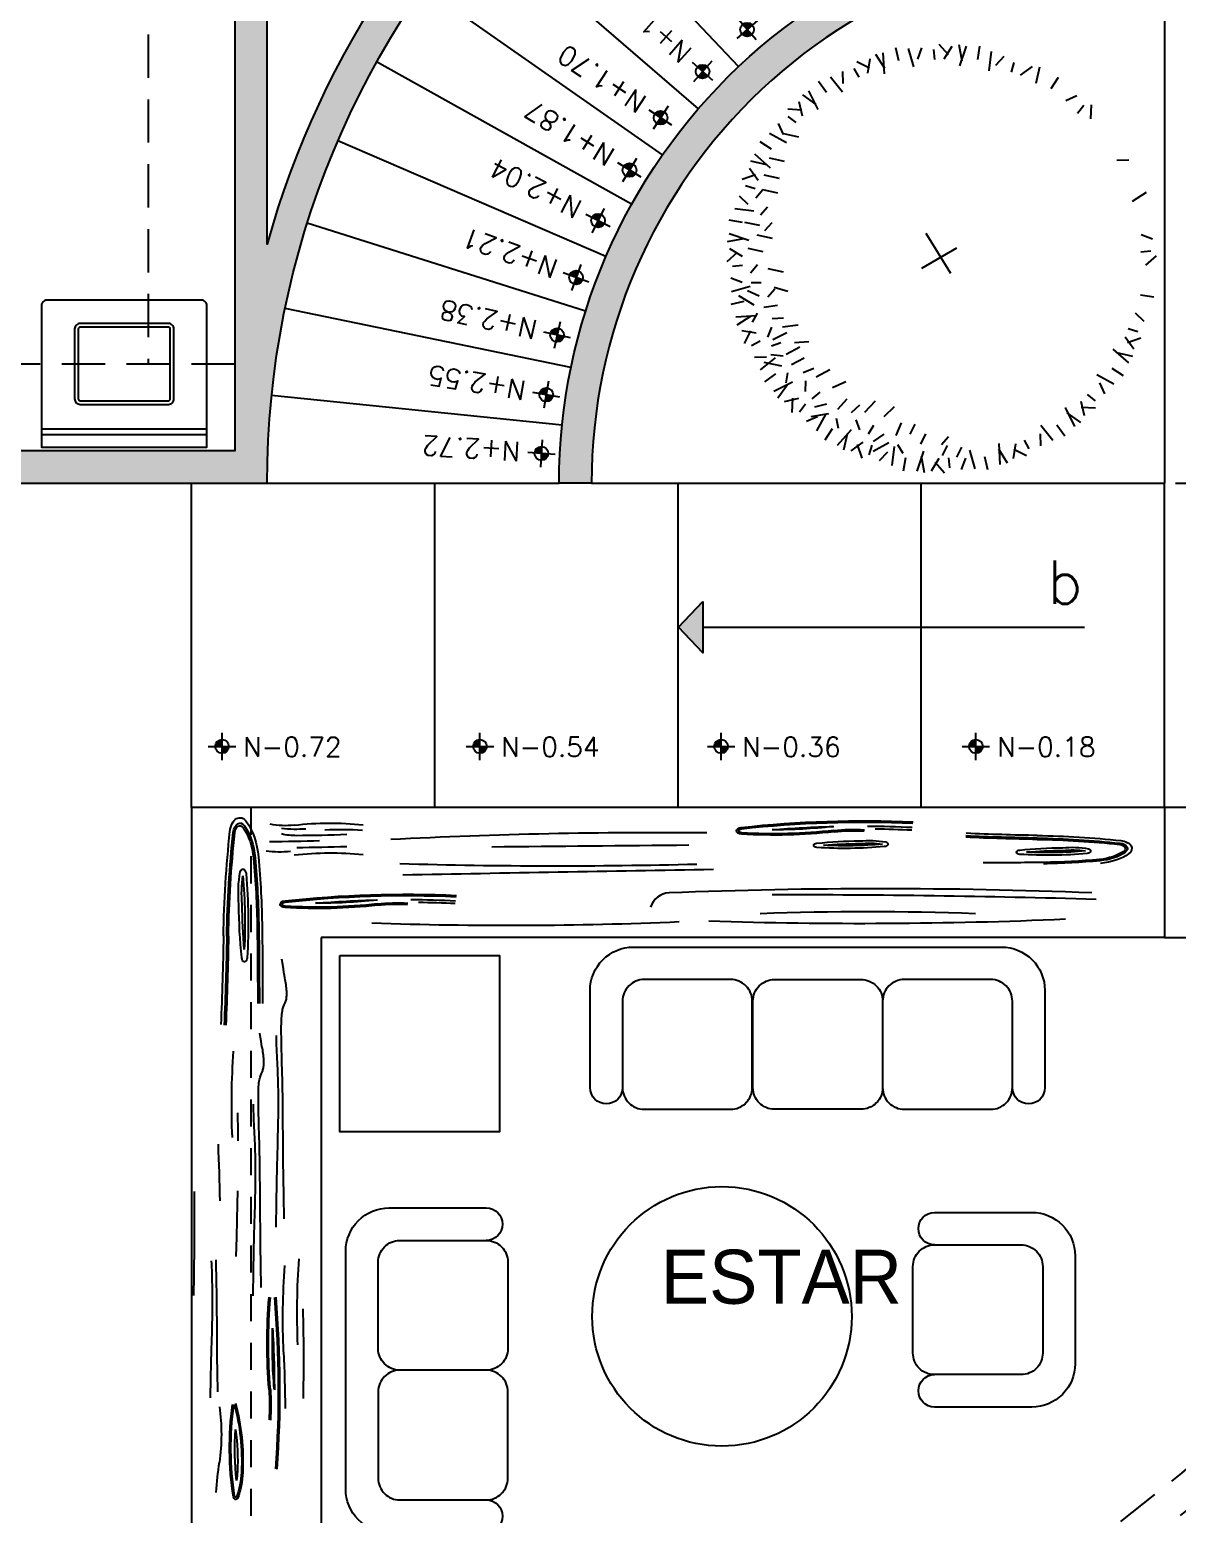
# Model space of a CAD drawing. Extents: x 2414.5 to 2499.6, y 2435.1 to 2467.4.
# Drawn here: x 2428.36 to 2433.67, y 2446.33 to 2453.2 of the extents above; entities that cross this region are included whole.
import ezdxf

# ---------------------------------------------------------------- set-up
doc = ezdxf.new("R2010")
doc.units = 0
doc.header["$LTSCALE"] = 4
doc.header["$MEASUREMENT"] = 0
doc.header["$PDMODE"] = 35
doc.header["$PDSIZE"] = 0.24
doc.linetypes.add('HIDDEN2', pattern=[0.1875, 0.125, -0.0625])
doc.linetypes.add('OCULTA1', pattern=[0.15, 0.1, -0.05])
doc.layers.get('0').update_dxf_attribs({"linetype": 'CONTINUOUS'})
doc.layers.get('Defpoints').update_dxf_attribs({"linetype": 'CONTINUOUS'})
for name, color, linetype in [('calidad', 251, 'CONTINUOUS'), ('cotas', 7, 'CONTINUOUS'), ('MUE', 7, 'CONTINUOUS'), ('MUEBLES', 7, 'CONTINUOUS'), ('Muros', 2, 'CONTINUOUS'), ('NIVEL', 7, 'CONTINUOUS'), ('Pisos', 8, 'CONTINUOUS'), ('PUERTA', 7, 'CONTINUOUS'), ('TREE', 7, 'CONTINUOUS')]:
    doc.layers.add(name, color=color, linetype=linetype)
doc.styles.add('INCESED901 NDLT BT', font='')
doc.styles.add('ROMANS', font='ROMANS.SHX')
doc.styles.get('INCESED901 NDLT BT').set_extended_font_data('Incised901 NdIt BT')
doc.dimstyles.new('1-100', dxfattribs={"dimtxt": 0.16, "dimasz": 0.16, "dimexe": 0, "dimexo": 0, "dimgap": 0.05, "dimtad": 0, "dimtih": 1, "dimtoh": 1, "dimzin": 1, "dimdsep": 46, "dimtxsty": 'ROMANS', "dimblk": 'OPEN90', "dimcen": 0, "dimse1": 1, "dimse2": 1, "dimclrd": 7, "dimclre": 7, "dimclrt": 2, "dimadec": 0, "dimazin": 0, "dimtfac": 1, "dimtofl": 0, "dimtmove": 0, "dimatfit": 3, "dimldrblk": 'OPEN90', "dimfxl": 1, "dimtolj": 1, "dimtzin": 1, "dimarcsym": 0})

# ---------------------------------------------------------------- blocks, each defined once
blk = doc.blocks.new('ARBOL-4')
at = {"layer": 'TREE', "color": 7, "linetype": 'ByBlock'}
for p, q in [((-0.0872, 0.4889), (-0.0712, 0.4539)), ((-0.0726, 0.4412), (-0.0693, 0.4898)), ((-0.0362, 0.4662), (-0.0391, 0.4974)), ((-0.0036, 0.4478), (-0.0103, 0.4922)), ((0.0077, 0.4648), (0.0209, 0.4893)), ((0.0469, 0.4586), (0.0473, 0.4818)), ((0.0604, 0.4928), (0.0789, 0.4658)), ((0.0897, 0.4833), (0.068, 0.457)), ((0.1066, 0.486), (0.1081, 0.4475)), ((-0.1745, 0.4114), (-0.1976, 0.4499)), ((-0.1705, 0.4314), (-0.1677, 0.4592)), ((-0.132, 0.4408), (-0.1404, 0.4623)), ((-0.1326, 0.4775), (-0.1052, 0.4596)), ((-0.1019, 0.4799), (-0.1118, 0.4473)), ((0.1019, 0.4363), (0.1236, 0.48)), ((0.1451, 0.4455), (0.1544, 0.4754)), ((0.1681, 0.416), (0.179, 0.4595)), ((-0.2674, 0.4174), (-0.2392, 0.3912)), ((-0.2357, 0.3789), (-0.2512, 0.4251)), ((-0.2117, 0.4159), (-0.2262, 0.4437)), ((0.1804, 0.4007), (0.2025, 0.4149)), ((0.1851, 0.4274), (0.2067, 0.445)), ((0.219, 0.4067), (0.2282, 0.4279)), ((0.2679, 0.4131), (0.2379, 0.3971)), ((0.2446, 0.4331), (0.2512, 0.4011)), ((-0.305, 0.3896), (-0.2728, 0.3835)), ((-0.2775, 0.4035), (-0.2742, 0.3696)), ((0.2071, 0.3807), (0.2292, 0.3949)), ((0.2612, 0.365), (0.298, 0.3971)), ((0.2846, 0.4091), (0.2713, 0.373)), ((0.3046, 0.357), (0.3247, 0.381)), ((-0.3224, 0.3324), (-0.3304, 0.3591)), ((-0.2904, 0.3558), (-0.3064, 0.3725)), ((0.1945, 0.365), (0.2178, 0.373)), ((0.2372, 0.3326), (0.2593, 0.3468)), ((0.3053, 0.321), (0.3049, 0.3444)), ((0.3147, 0.3209), (0.3414, 0.357)), ((-0.3545, 0.3024), (-0.3785, 0.3224)), ((0.2472, 0.3005), (0.2693, 0.3148)), ((0.3347, 0.3249), (0.3614, 0.3329)), ((0.3581, 0.2929), (0.3748, 0.3089)), ((0.2733, 0.2816), (0.2987, 0.3016)), ((0.321, 0.3081), (0.3622, 0.3074)), ((0.3213, 0.2847), (0.3505, 0.2872)), ((0.4057, 0.28), (0.3718, 0.2767)), ((0.3918, 0.3075), (0.3857, 0.2753)), ((-0.4306, 0.2423), (-0.3986, 0.249)), ((0.2688, 0.2418), (0.3013, 0.25)), ((0.3321, 0.2554), (0.3526, 0.2667)), ((0.3602, 0.2238), (0.3649, 0.248)), ((0.3812, 0.2382), (0.4274, 0.2537)), ((0.4196, 0.2699), (0.3935, 0.2417)), ((-0.4042, 0.2167), (-0.4254, 0.226)), ((0.3003, 0.2082), (0.3345, 0.2193)), ((0.398, 0.1978), (0.4056, 0.2198)), ((0.4182, 0.2141), (0.4459, 0.2287)), ((-0.4249, 0.1828), (-0.4425, 0.2045)), ((0.3365, 0.1984), (0.3621, 0.2042)), ((0.3545, 0.1717), (0.3852, 0.1818)), ((0.4083, 0.1803), (0.4469, 0.1655)), ((0.4137, 0.177), (0.4521, 0.2001)), ((0.4337, 0.173), (0.4614, 0.1702)), ((0.4007, 0.1582), (0.429, 0.1505)), ((0.443, 0.1345), (0.4646, 0.1429)), ((-0.4835, 0.1044), (-0.445, 0.1058)), ((0.3367, 0.1358), (0.37, 0.1324)), ((0.4008, 0.1269), (0.4239, 0.1306)), ((0.4164, 0.0876), (0.4291, 0.1088)), ((0.4822, 0.1044), (0.4496, 0.1143)), ((0.4798, 0.1351), (0.4619, 0.1077)), ((0.3548, 0.0935), (0.3907, 0.0922)), ((0.3854, 0.0719), (0.4115, 0.0686)), ((0.4434, 0.0751), (0.4921, 0.0718)), ((0.4911, 0.0897), (0.4562, 0.0737)), ((0.0008, 0.0405), (0.0042, -0.0677)), ((0.3932, 0.0406), (0.4256, 0.0396)), ((0.443, 0.0502), (0.4577, 0.0684)), ((0.4685, 0.0387), (0.4996, 0.0416)), ((-0.4623, 0.0054), (-0.4868, 0.0186)), ((0.3642, 0.013), (0.3944, -0.0016)), ((0.3882, 0.0133), (0.4241, 0.0121)), ((0.432, 0.0121), (0.4559, -0.0048)), ((0.4467, 0.0303), (0.4779, 0.0032)), ((0.45, 0.0061), (0.4944, 0.0128)), ((-0.0392, -0.0036), (0.0542, -0.0036)), ((0.3667, -0.033), (0.4, -0.0464)), ((0.3982, -0.0307), (0.4341, -0.032)), ((0.4214, -0.0173), (0.4444, -0.0218)), ((0.467, -0.0052), (0.4916, -0.0184)), ((0.3881, -0.0637), (0.4115, -0.0757)), ((0.4226, -0.0595), (0.4418, -0.044)), ((0.4855, -0.0872), (0.4592, -0.0656)), ((0.4609, -0.0444), (0.484, -0.0449)), ((0.4951, -0.0579), (0.468, -0.0764)), ((0.3848, -0.0958), (0.4148, -0.1078)), ((0.4349, -0.1038), (0.4549, -0.0918)), ((0.4385, -0.0994), (0.4822, -0.1211)), ((-0.475, -0.1348), (-0.4571, -0.1074)), ((-0.4383, -0.1342), (-0.4598, -0.1427)), ((0.3481, -0.1118), (0.3714, -0.1358)), ((0.3714, -0.1318), (0.3948, -0.1238)), ((0.4115, -0.1358), (0.4282, -0.1599)), ((0.4315, -0.1238), (0.4516, -0.1599)), ((0.4882, -0.1041), (0.4498, -0.1056)), ((-0.4289, -0.1728), (-0.4567, -0.17)), ((0.3347, -0.1559), (0.3614, -0.1799)), ((0.3915, -0.1599), (0.4115, -0.1719)), ((0.4183, -0.1656), (0.4618, -0.1765)), ((0.4478, -0.1426), (0.4776, -0.1519)), ((0.3781, -0.2), (0.4015, -0.1919)), ((0.4296, -0.1826), (0.4473, -0.2042)), ((-0.4135, -0.2139), (-0.4412, -0.2285)), ((0.318, -0.236), (0.3447, -0.2601)), ((0.3514, -0.22), (0.3781, -0.244)), ((0.4153, -0.2654), (0.3993, -0.2354)), ((0.409, -0.2165), (0.4302, -0.2258)), ((-0.4149, -0.2697), (-0.3887, -0.2415)), ((0.3013, -0.2681), (0.3247, -0.2601)), ((0.3673, -0.2587), (0.3993, -0.2955)), ((0.4113, -0.2821), (0.3753, -0.2688)), ((0.4354, -0.2421), (0.4033, -0.2487)), ((-0.401, -0.2798), (-0.3671, -0.2765)), ((-0.3533, -0.2926), (-0.37, -0.3087)), ((0.2913, -0.3041), (0.3147, -0.2961)), ((0.328, -0.2761), (0.3547, -0.3001)), ((0.3592, -0.3022), (0.3833, -0.3222)), ((-0.3299, -0.3247), (-0.3567, -0.3327)), ((-0.3099, -0.3207), (-0.3366, -0.3567)), ((0.2546, -0.3202), (0.2813, -0.3442)), ((0.2813, -0.3442), (0.3046, -0.3362)), ((0.3232, -0.3122), (0.3592, -0.3389)), ((0.3272, -0.3322), (0.3352, -0.3589)), ((-0.2999, -0.3567), (-0.3199, -0.3808)), ((-0.2565, -0.3648), (-0.2932, -0.3968)), ((-0.2799, -0.4088), (-0.2665, -0.3728)), ((0.2045, -0.3763), (0.2312, -0.4003)), ((0.2345, -0.3482), (0.2612, -0.3722)), ((0.2823, -0.4032), (0.279, -0.3694)), ((0.2951, -0.3556), (0.3112, -0.3723)), ((-0.2632, -0.4128), (-0.2331, -0.3968)), ((-0.2398, -0.4329), (-0.2465, -0.4008)), ((-0.2142, -0.4065), (-0.2235, -0.4277)), ((0.1477, -0.4083), (0.1744, -0.4323)), ((0.1793, -0.4112), (0.2024, -0.4496)), ((0.2404, -0.3787), (0.256, -0.4249)), ((0.2722, -0.4171), (0.244, -0.391)), ((0.3097, -0.3893), (0.2776, -0.3832)), ((-0.1803, -0.4271), (-0.202, -0.4448)), ((-0.1634, -0.4158), (-0.1742, -0.4593)), ((-0.1403, -0.4453), (-0.1496, -0.4751)), ((-0.0972, -0.4361), (-0.1188, -0.4797)), ((0.0773, -0.4409), (0.074, -0.4896)), ((0.1367, -0.4405), (0.1452, -0.4621)), ((0.1753, -0.4312), (0.1725, -0.4589)), ((0.2164, -0.4157), (0.2309, -0.4434)), ((-0.1019, -0.4857), (-0.1033, -0.4473)), ((-0.0849, -0.483), (-0.0633, -0.4567)), ((-0.0557, -0.4926), (-0.0741, -0.4655)), ((-0.0421, -0.4584), (-0.0426, -0.4815)), ((-0.0029, -0.4645), (-0.0162, -0.4891)), ((0.0084, -0.4475), (0.015, -0.4919)), ((0.041, -0.466), (0.0438, -0.4971)), ((0.092, -0.4886), (0.0759, -0.4537)), ((0.1066, -0.4797), (0.1165, -0.4471)), ((0.1373, -0.4773), (0.1099, -0.4594))]:
    blk.add_line(p, q, dxfattribs=at)
blk = doc.blocks.new('NIV')
at = {"layer": 'NIVEL', "color": 7}
for p, q in [((-0.15, 0), (0.15, 0)), ((0, -0.15), (0, 0.15))]:
    blk.add_line(p, q, dxfattribs=at)
at = {"layer": 'NIVEL', "color": 7, "const_width": 0.075}
for points in [[(0, 0.0375, 0.4142136), (-0.0375, 0, 1)], [(0, -0.0375, 0.4142136), (0.0375, 0, 1)]]:
    blk.add_lwpolyline(points, format="xyb", dxfattribs=at)
at = {"layer": 'NIVEL', "color": 7}
blk.add_circle((0, 0), 0.075, dxfattribs=at)
blk = doc.blocks.new('NIVEL')
at = {"layer": 'NIVEL', "xscale": 0.84375, "yscale": 0.84375, "zscale": 1.125}
blk.add_blockref('NIV', (0, 0), dxfattribs=at)
at = {"layer": 'NIVEL', "color": 2, "style": 'ROMANS'}
blk.add_attdef('NIVEL', (0.147, -0.052), '', height=0.113, dxfattribs=at)
blk = doc.blocks.new('_OPEN90')
at = {"color": 0, "linetype": 'ByBlock'}
for p, q in [((-0.5, 0.5), (0, 0)), ((0, 0), (-1, 0)), ((0, 0), (-0.5, -0.5))]:
    blk.add_line(p, q, dxfattribs=at)
blk = doc.blocks.new('*D11')
at = {"layer": 'cotas', "color": 7}
for start, end in [(333.20301, 11.46772), (247.64167, 267.71236)]:
    blk.add_arc((2422.3947, 2449.7833), 0.406, start, end, dxfattribs=at)
at = {"layer": 'Defpoints', "color": 0}
for p in [(2428.5425, 2453.9606), (2422.3947, 2449.7833), (2422.3947, 2449.7833), (2422.4746, 2449.3852), (2419.6051, 2447.002)]:
    blk.add_point(p, dxfattribs=at)
at = {"layer": 'cotas', "color": 7, "xscale": 0.16, "yscale": 0.16, "zscale": 0.16}
for p, rotation in [((2422.7306, 2450.0115), 112.8315136398178), ((2422.1072, 2449.4966), 146.2778838173622)]:
    blk.add_blockref('_OPEN90', p, dxfattribs=dict(at, rotation=rotation))
at = {"layer": 'cotas', "color": 2, "insert": (2422.6533, 2449.4702), "char_height": 0.16, "attachment_point": 5, "style": 'ROMANS'}
blk.add_mtext('\\A1;169°', dxfattribs=at)

msp = doc.modelspace()

# ---------------------------------------------------------------- hatches: boundary and pattern name
at = {"layer": 'calidad'}
h = msp.add_hatch(color=256, dxfattribs=at)
edge = h.paths.add_edge_path()
edge.add_line((2427.6109, 2447.5997), (2427.6109, 2447.7497))
edge.add_line((2427.6109, 2447.7497), (2427.1109, 2447.7497))
edge.add_line((2427.1109, 2447.7497), (2427.1109, 2451.0997))
edge.add_line((2427.1109, 2451.0997), (2429.4609, 2451.0997))
edge.add_arc((2433.4609, 2451.0997), 4, 90, 180, ccw=False)
edge.add_line((2433.4609, 2455.0997), (2435.5609, 2455.0997))
edge.add_line((2435.5609, 2455.0997), (2435.5609, 2455.2497))
edge.add_line((2435.5609, 2455.2497), (2433.6109, 2455.2497))
edge.add_line((2433.6109, 2455.2497), (2433.6109, 2455.4397))
edge.add_line((2433.6109, 2455.4397), (2433.4609, 2455.4397))
edge.add_line((2433.4609, 2455.4397), (2433.4609, 2455.2497))
edge.add_arc((2433.4609, 2451.0997), 4.15, 90, 164.54831)
edge.add_line((2429.4609, 2452.2054), (2429.4609, 2453.4747))
edge.add_line((2429.4609, 2453.4747), (2429.3109, 2453.4747))
edge.add_line((2429.3109, 2453.4747), (2429.3109, 2451.2497))
edge.add_line((2429.3109, 2451.2497), (2426.9609, 2451.2497))
edge.add_line((2426.9609, 2451.2497), (2426.9609, 2447.7497))
edge.add_line((2426.9609, 2447.7497), (2426.9609, 2447.5997))
edge.add_line((2426.9609, 2447.5997), (2427.6109, 2447.5997))
h = msp.add_hatch(color=256, dxfattribs=at)
edge = h.paths.add_edge_path()
edge.add_line((2433.6109, 2453.7455), (2433.6109, 2453.5952))
edge.add_arc((2433.4609, 2451.0997), 2.5, 86.56019, 180)
edge.add_line((2430.9609, 2451.0997), (2430.8109, 2451.0997))
edge.add_arc((2433.4609, 2451.0997), 2.65, 86.75511, 180, ccw=False)
at = {"layer": 'Muros'}
h = msp.add_hatch(color=7, dxfattribs=at)
h.paths.add_polyline_path([(2431.4752, 2450.3161), (2431.4752, 2450.5526), (2431.4362, 2450.5117), (2431.4362, 2450.357)])
h.paths.add_polyline_path([(2431.4362, 2450.357), (2431.4362, 2450.5117), (2431.3626, 2450.4344)])
msp.add_hatch(color=7, dxfattribs=at).paths.add_polyline_path([(2431.4362, 2450.357), (2431.4362, 2450.5117), (2431.3626, 2450.4344)])

# ---------------------------------------------------------------- linework, layer by layer
at = {"layer": 'MUE'}
for points in [[(2431.1042, 2448.305, -1), (2430.9542, 2448.305), (2430.9542, 2448.755, -0.414214), (2431.1542, 2448.955), (2432.8571, 2448.955, -0.414214), (2433.0571, 2448.755), (2433.0571, 2448.305, -1), (2432.9071, 2448.305)], [(2430.4741, 2446.3987, -1), (2430.4741, 2446.2487), (2430.0241, 2446.2487, -0.414214), (2429.8241, 2446.4487), (2429.8241, 2447.5487, -0.414214), (2430.0241, 2447.7487), (2430.4741, 2447.7487, -1), (2430.4741, 2447.5987)], [(2432.5471, 2447.5781, -1), (2432.5471, 2447.7281), (2432.9971, 2447.7281, -0.414214), (2433.1971, 2447.5281), (2433.1971, 2447.0281, -0.414214), (2432.9971, 2446.8281), (2432.5471, 2446.8281, -1), (2432.5471, 2446.9781)]]:
    msp.add_lwpolyline(points, format="xyb", dxfattribs=at)
for points in [[(2431.2042, 2448.205), (2431.6042, 2448.205, 0.414214), (2431.7042, 2448.305), (2431.7042, 2448.705, 0.414214), (2431.6042, 2448.805), (2431.2042, 2448.805, 0.414214), (2431.1042, 2448.705), (2431.1042, 2448.305, 0.414214)], [(2432.2071, 2448.205), (2431.8071, 2448.205, -0.414214), (2431.7071, 2448.305), (2431.7071, 2448.705, -0.414214), (2431.8071, 2448.805), (2432.2071, 2448.805, -0.414214), (2432.3071, 2448.705), (2432.3071, 2448.305, -0.414214)], [(2432.4071, 2448.205), (2432.8071, 2448.205, 0.414214), (2432.9071, 2448.305), (2432.9071, 2448.705, 0.414214), (2432.8071, 2448.805), (2432.4071, 2448.805, 0.414214), (2432.3071, 2448.705), (2432.3071, 2448.305, 0.414214)], [(2430.5741, 2447.4987), (2430.5741, 2447.0987, -0.414214), (2430.4741, 2446.9987), (2430.0741, 2446.9987, -0.414214), (2429.9741, 2447.0987), (2429.9741, 2447.4987, -0.414214), (2430.0741, 2447.5987), (2430.4741, 2447.5987, -0.414214)], [(2432.4471, 2447.0781), (2432.4471, 2447.4781, -0.414214), (2432.5471, 2447.5781), (2432.9471, 2447.5781, -0.414214), (2433.0471, 2447.4781), (2433.0471, 2447.0781, -0.414214), (2432.9471, 2446.9781), (2432.5471, 2446.9781, -0.414214)], [(2430.5741, 2446.4987), (2430.5741, 2446.8987, 0.414214), (2430.4741, 2446.9987), (2430.0741, 2446.9987, 0.414214), (2429.9741, 2446.8987), (2429.9741, 2446.4987, 0.414214), (2430.0741, 2446.3987), (2430.4741, 2446.3987, 0.414214)]]:
    msp.add_lwpolyline(points, format="xyb", close=True, dxfattribs=at)
at = {"layer": 'MUEBLES'}
for points in [[(2429.1568, 2451.9459), (2428.4428, 2451.9459, 0.414214), (2428.4173, 2451.9204), (2428.4173, 2451.2659), (2429.1823, 2451.2659), (2429.1823, 2451.9204, 0.414214)], [(2429.0038, 2451.8383), (2428.5958, 2451.8383, 0.414214), (2428.5703, 2451.8128), (2428.5703, 2451.4898, 0.414214), (2428.5958, 2451.4643), (2429.0038, 2451.4643, 0.414214), (2429.0293, 2451.4898), (2429.0293, 2451.8128, 0.414214)], [(2429.0038, 2451.8213), (2428.5958, 2451.8213, 0.414214), (2428.5873, 2451.8128), (2428.5873, 2451.4898, 0.414214), (2428.5958, 2451.4813), (2429.0038, 2451.4813, 0.414214), (2429.0123, 2451.4898), (2429.0123, 2451.8128, 0.414214)]]:
    msp.add_lwpolyline(points, format="xyb", close=True, dxfattribs=at)
for points in [[(2428.4173, 2451.3509), (2429.1823, 2451.3509)], [(2428.4173, 2451.3254), (2429.1823, 2451.3254)]]:
    msp.add_lwpolyline(points, dxfattribs=at)
msp.add_lwpolyline([(2429.7974, 2448.9156), (2430.5352, 2448.9156), (2430.5352, 2448.1013), (2429.7974, 2448.1013)], close=True, dxfattribs=at)
msp.add_circle((2431.5638, 2447.2475), 0.6, dxfattribs=at)
at = {"layer": 'Muros', "color": 7, "linetype": 'OCULTA1', "ltscale": 0.5}
for p, q in [((2428.9109, 2453.4747), (2428.9109, 2451.6497)), ((2429.3109, 2451.6497), (2426.9609, 2451.6497))]:
    msp.add_line(p, q, dxfattribs=at)
at = {"layer": 'Muros', "color": 1}
for p, q in [((2433.6109, 2449.5997), (2429.1109, 2449.5997)), ((2429.1109, 2449.5997), (2429.1109, 2446.2497)), ((2433.6109, 2449.5997), (2433.6109, 2448.9997)), ((2433.6109, 2448.9997), (2429.7109, 2448.9997)), ((2429.7109, 2448.9997), (2429.7109, 2446.2497))]:
    msp.add_line(p, q, dxfattribs=at)
at = {"layer": 'Muros'}
for points in [[(2427.6109, 2447.5997), (2427.6109, 2447.7497), (2427.1109, 2447.7497), (2427.1109, 2451.0997), (2429.4609, 2451.0997, -0.414214), (2433.4609, 2455.0997), (2435.5609, 2455.0997), (2435.5609, 2455.2497), (2433.6109, 2455.2497), (2433.6109, 2455.4397), (2433.4609, 2455.4397), (2433.4609, 2455.2497, 0.337258), (2429.4609, 2452.2054), (2429.4609, 2453.4747), (2429.3109, 2453.4747), (2429.3109, 2451.2497), (2426.9609, 2451.2497), (2426.9609, 2447.7497), (2426.9609, 2447.5997)], [(2433.6109, 2453.7455), (2433.6109, 2453.5952, 0.431909), (2430.9609, 2451.0997), (2430.8109, 2451.0997, -0.4309)]]:
    msp.add_lwpolyline(points, format="xyb", close=True, dxfattribs=at)
at = {"layer": 'Muros', "color": 7}
msp.add_lwpolyline([(2431.4752, 2450.5526), (2431.4752, 2450.3161), (2431.3626, 2450.4344)], close=True, dxfattribs=at)
msp.add_lwpolyline([(2431.4752, 2450.4344), (2433.2398, 2450.4344)], dxfattribs=at)
at = {"layer": 'Muros', "color": 7, "linetype": 'OCULTA1', "ltscale": 0.5}
for centre, radius, start, end in [((2426.6532, 2454.9529), 10.9817, 282.93239, 330.82623), ((2426.6532, 2454.9529), 11.1317, 282.93239, 331.25636), ((2426.6532, 2454.9741), 11.8682, 289.49, 319.00501), ((2426.6532, 2454.9741), 12.0182, 289.49, 318.99816)]:
    msp.add_arc(centre, radius, start, end, dxfattribs=at)
at = {"layer": 'Muros', "color": 3, "linetype": 'Continuous'}
for radius, end in [(11.9282, 319.00225), (11.9582, 319.00088)]:
    msp.add_arc((2426.6532, 2454.9741), radius, 289.49, end, dxfattribs=at)
at = {"layer": 'Pisos', "color": 7}
for p, q in [((2431.6408, 2453.0259), (2430.7137, 2454.0071)), ((2431.4547, 2452.8311), (2430.4326, 2453.7131)), ((2433.6109, 2453.5952), (2433.6109, 2451.0997)), ((2431.2892, 2452.6184), (2430.1829, 2453.3921)), ((2431.1463, 2452.3901), (2429.9671, 2453.0474)), ((2431.0272, 2452.1484), (2429.7874, 2452.6826)), ((2430.9333, 2451.8959), (2429.6457, 2452.3014)), ((2430.8655, 2451.6351), (2429.5434, 2451.9078)), ((2430.8246, 2451.3688), (2429.4815, 2451.5059)), ((2429.1109, 2449.5997), (2429.1109, 2451.0997)), ((2429.4609, 2451.0997), (2430.8109, 2451.0997)), ((2430.2359, 2449.5997), (2430.2359, 2451.0997)), ((2430.9609, 2451.0997), (2433.6109, 2451.0997)), ((2431.3609, 2449.5997), (2431.3609, 2451.0997)), ((2432.4859, 2449.5997), (2432.4859, 2451.0997)), ((2433.6109, 2449.5997), (2433.6109, 2451.0997)), ((2435.6109, 2449.5997), (2433.6109, 2449.5997)), ((2433.6109, 2448.9997), (2435.6109, 2448.9997))]:
    msp.add_line(p, q, dxfattribs=at)
at = {"layer": 'Pisos', "color": 7, "linetype": 'HIDDEN2', "ltscale": 0.25}
for p, q in [((2435.6109, 2449.5997), (2429.3859, 2449.5997)), ((2429.3859, 2449.5997), (2429.3859, 2443.4248))]:
    msp.add_line(p, q, dxfattribs=at)
msp.add_lwpolyline([(2430.9609, 2451.0997), (2435.8376, 2451.0997, 0.054935), (2436.4609, 2453.1927)], format="xyb", dxfattribs=at)
at = {"layer": 'PUERTA', "color": 252}
for p, q in [((2429.5328, 2448.8744), (2429.5294, 2448.899)), ((2429.5358, 2448.8541), (2429.5328, 2448.8744)), ((2429.5385, 2448.8375), (2429.5358, 2448.8541)), ((2429.5408, 2448.824), (2429.5385, 2448.8375)), ((2429.5427, 2448.8129), (2429.5408, 2448.824)), ((2429.5445, 2448.8036), (2429.5427, 2448.8129)), ((2429.546, 2448.7954), (2429.5445, 2448.8036)), ((2429.5473, 2448.7878), (2429.546, 2448.7954)), ((2429.5484, 2448.7802), (2429.5473, 2448.7878)), ((2429.5494, 2448.7726), (2429.5484, 2448.7802)), ((2429.5502, 2448.765), (2429.5494, 2448.7726)), ((2429.5508, 2448.7575), (2429.5502, 2448.765)), ((2429.5513, 2448.7502), (2429.5508, 2448.7575)), ((2429.5515, 2448.7432), (2429.5513, 2448.7502)), ((2429.5515, 2448.7366), (2429.5515, 2448.7432)), ((2429.5337, 2448.6711), (2429.5352, 2448.6758)), ((2429.5352, 2448.6758), (2429.5368, 2448.68)), ((2429.5368, 2448.68), (2429.5384, 2448.6838)), ((2429.5384, 2448.6838), (2429.54, 2448.6874)), ((2429.54, 2448.6874), (2429.5416, 2448.6909)), ((2429.5416, 2448.6909), (2429.5432, 2448.6943)), ((2429.5432, 2448.6943), (2429.5447, 2448.6979)), ((2429.5447, 2448.6979), (2429.5461, 2448.7016)), ((2429.5461, 2448.7016), (2429.5473, 2448.7056)), ((2429.5473, 2448.7056), (2429.5485, 2448.7098)), ((2429.5485, 2448.7098), (2429.5495, 2448.7144)), ((2429.5495, 2448.7144), (2429.5503, 2448.7193)), ((2429.5503, 2448.7193), (2429.5509, 2448.7246)), ((2429.5509, 2448.7246), (2429.5513, 2448.7303)), ((2429.5513, 2448.7303), (2429.5515, 2448.7366)), ((2429.5264, 2448.6021), (2429.5268, 2448.6146)), ((2429.5268, 2448.6146), (2429.5273, 2448.6258)), ((2429.5273, 2448.6258), (2429.528, 2448.6359)), ((2429.528, 2448.6359), (2429.5289, 2448.6448)), ((2429.5289, 2448.6448), (2429.5299, 2448.6527)), ((2429.5299, 2448.6527), (2429.531, 2448.6597)), ((2429.531, 2448.6597), (2429.5323, 2448.6657)), ((2429.5323, 2448.6657), (2429.5337, 2448.6711)), ((2429.4299, 2448.5365), (2429.4269, 2448.5568)), ((2429.5037, 2448.5311), (2429.5036, 2448.5462)), ((2429.5261, 2448.573), (2429.5262, 2448.5883)), ((2429.5262, 2448.5563), (2429.5261, 2448.573)), ((2429.5262, 2448.5883), (2429.5264, 2448.6021)), ((2429.5264, 2448.5382), (2429.5262, 2448.5563)), ((2429.5267, 2448.5191), (2429.5264, 2448.5382)), ((2429.4325, 2448.5199), (2429.4299, 2448.5365)), ((2429.4348, 2448.5064), (2429.4325, 2448.5199)), ((2429.4368, 2448.4953), (2429.4348, 2448.5064)), ((2429.4386, 2448.486), (2429.4368, 2448.4953)), ((2429.44, 2448.4778), (2429.4386, 2448.486)), ((2429.4413, 2448.4702), (2429.44, 2448.4778)), ((2429.4425, 2448.4626), (2429.4413, 2448.4702)), ((2429.504, 2448.5158), (2429.5037, 2448.5311)), ((2429.5045, 2448.5003), (2429.504, 2448.5158)), ((2429.5051, 2448.4847), (2429.5045, 2448.5003)), ((2429.5058, 2448.4691), (2429.5051, 2448.4847)), ((2429.5065, 2448.4536), (2429.5058, 2448.4691)), ((2429.5271, 2448.499), (2429.5267, 2448.5191)), ((2429.5276, 2448.4782), (2429.5271, 2448.499)), ((2429.5282, 2448.4567), (2429.5276, 2448.4782)), ((2429.4435, 2448.455), (2429.4425, 2448.4626)), ((2429.4443, 2448.4474), (2429.4435, 2448.455)), ((2429.4436, 2448.3968), (2429.4444, 2448.4016)), ((2429.4449, 2448.4399), (2429.4443, 2448.4474)), ((2429.4444, 2448.4016), (2429.445, 2448.407)), ((2429.4453, 2448.4326), (2429.4449, 2448.4399)), ((2429.445, 2448.407), (2429.4454, 2448.4127)), ((2429.4456, 2448.4256), (2429.4453, 2448.4326)), ((2429.4454, 2448.4127), (2429.4456, 2448.4189)), ((2429.4456, 2448.4189), (2429.4456, 2448.4256)), ((2429.5073, 2448.4382), (2429.5065, 2448.4536)), ((2429.5081, 2448.4231), (2429.5073, 2448.4382)), ((2429.5088, 2448.4081), (2429.5081, 2448.4231)), ((2429.5095, 2448.3932), (2429.5088, 2448.4081)), ((2429.5288, 2448.435), (2429.5282, 2448.4567)), ((2429.5294, 2448.413), (2429.5288, 2448.435)), ((2429.53, 2448.3909), (2429.5294, 2448.413)), ((2429.4229, 2448.3272), (2429.4239, 2448.3351)), ((2429.4239, 2448.3351), (2429.4251, 2448.342)), ((2429.4251, 2448.342), (2429.4264, 2448.3481)), ((2429.4264, 2448.3481), (2429.4278, 2448.3535)), ((2429.4278, 2448.3535), (2429.4293, 2448.3582)), ((2429.4293, 2448.3582), (2429.4309, 2448.3624)), ((2429.4309, 2448.3624), (2429.4325, 2448.3662)), ((2429.4325, 2448.3662), (2429.4341, 2448.3698)), ((2429.4341, 2448.3698), (2429.4357, 2448.3733)), ((2429.4357, 2448.3733), (2429.4373, 2448.3767)), ((2429.4373, 2448.3767), (2429.4388, 2448.3803)), ((2429.4388, 2448.3803), (2429.4402, 2448.384)), ((2429.4402, 2448.384), (2429.4414, 2448.388)), ((2429.4414, 2448.388), (2429.4426, 2448.3922)), ((2429.4426, 2448.3922), (2429.4436, 2448.3968)), ((2429.5102, 2448.3781), (2429.5095, 2448.3932)), ((2429.5108, 2448.3627), (2429.5102, 2448.3781)), ((2429.5113, 2448.3468), (2429.5108, 2448.3627)), ((2429.5118, 2448.3301), (2429.5113, 2448.3468)), ((2429.5306, 2448.3685), (2429.53, 2448.3909)), ((2429.5312, 2448.3454), (2429.5306, 2448.3685)), ((2429.5317, 2448.3212), (2429.5312, 2448.3454)), ((2429.4202, 2448.2554), (2429.4203, 2448.2706)), ((2429.4203, 2448.2706), (2429.4205, 2448.2845)), ((2429.4205, 2448.2845), (2429.4209, 2448.297)), ((2429.4209, 2448.297), (2429.4214, 2448.3082)), ((2429.4214, 2448.3082), (2429.4221, 2448.3183)), ((2429.4221, 2448.3183), (2429.4229, 2448.3272)), ((2429.5122, 2448.3124), (2429.5118, 2448.3301)), ((2429.5126, 2448.2936), (2429.5122, 2448.3124)), ((2429.5128, 2448.2733), (2429.5126, 2448.2936)), ((2429.513, 2448.2516), (2429.5128, 2448.2733)), ((2429.5322, 2448.2955), (2429.5317, 2448.3212)), ((2429.5327, 2448.2681), (2429.5322, 2448.2955)), ((2429.5331, 2448.2385), (2429.5327, 2448.2681)), ((2429.3978, 2448.2135), (2429.3977, 2448.2286)), ((2429.3981, 2448.1981), (2429.3978, 2448.2135)), ((2429.3986, 2448.1827), (2429.3981, 2448.1981)), ((2429.4203, 2448.2387), (2429.4202, 2448.2554)), ((2429.4205, 2448.2206), (2429.4203, 2448.2387)), ((2429.4208, 2448.2015), (2429.4205, 2448.2206)), ((2429.4212, 2448.1814), (2429.4208, 2448.2015)), ((2429.5127, 2448.175), (2429.513, 2448.2026)), ((2429.513, 2448.228), (2429.513, 2448.2516)), ((2429.513, 2448.2026), (2429.513, 2448.228)), ((2429.5334, 2448.2063), (2429.5331, 2448.2385)), ((2429.5337, 2448.1711), (2429.5334, 2448.2063)), ((2429.3259, 2448.16), (2429.3253, 2448.189)), ((2429.3263, 2448.129), (2429.3259, 2448.16)), ((2429.3267, 2448.0957), (2429.3263, 2448.129)), ((2429.3992, 2448.1671), (2429.3986, 2448.1827)), ((2429.3999, 2448.1515), (2429.3992, 2448.1671)), ((2429.4006, 2448.136), (2429.3999, 2448.1515)), ((2429.4014, 2448.1206), (2429.4006, 2448.136)), ((2429.4217, 2448.1605), (2429.4212, 2448.1814)), ((2429.4223, 2448.1391), (2429.4217, 2448.1605)), ((2429.4228, 2448.1173), (2429.4223, 2448.1391)), ((2429.5117, 2448.1127), (2429.5123, 2448.1451)), ((2429.5123, 2448.1451), (2429.5127, 2448.175)), ((2429.534, 2448.1313), (2429.5337, 2448.1711)), ((2429.5343, 2448.0851), (2429.534, 2448.1313)), ((2429.3269, 2448.0598), (2429.3267, 2448.0957)), ((2429.4022, 2448.1054), (2429.4014, 2448.1206)), ((2429.4029, 2448.0905), (2429.4022, 2448.1054)), ((2429.4036, 2448.0756), (2429.4029, 2448.0905)), ((2429.4043, 2448.0605), (2429.4036, 2448.0756)), ((2429.4049, 2448.0451), (2429.4043, 2448.0605)), ((2429.4235, 2448.0954), (2429.4228, 2448.1173)), ((2429.4241, 2448.0733), (2429.4235, 2448.0954)), ((2429.4247, 2448.0509), (2429.4241, 2448.0733)), ((2429.5099, 2448.0389), (2429.5109, 2448.0776)), ((2429.5109, 2448.0776), (2429.5117, 2448.1127)), ((2429.5348, 2448.0309), (2429.5343, 2448.0851)), ((2429.4054, 2448.0292), (2429.4049, 2448.0451)), ((2429.4059, 2448.0125), (2429.4054, 2448.0292)), ((2429.4063, 2447.9948), (2429.4059, 2448.0125)), ((2429.4066, 2447.9759), (2429.4063, 2447.9948)), ((2429.4252, 2448.0278), (2429.4247, 2448.0509)), ((2429.4258, 2448.0035), (2429.4252, 2448.0278)), ((2429.4263, 2447.9779), (2429.4258, 2448.0035)), ((2429.5073, 2447.9368), (2429.5087, 2447.9934)), ((2429.5087, 2447.9934), (2429.5099, 2448.0389)), ((2429.5354, 2447.9669), (2429.5348, 2448.0309)), ((2429.4069, 2447.9557), (2429.4066, 2447.9759)), ((2429.4071, 2447.9339), (2429.4069, 2447.9557)), ((2429.4071, 2447.9104), (2429.4071, 2447.9339)), ((2429.4268, 2447.9504), (2429.4263, 2447.9779)), ((2429.4272, 2447.9208), (2429.4268, 2447.9504)), ((2429.4275, 2447.8887), (2429.4272, 2447.9208)), ((2429.5057, 2447.8651), (2429.5073, 2447.9368)), ((2429.5363, 2447.8914), (2429.5354, 2447.9669)), ((2429.4064, 2447.8274), (2429.4068, 2447.8574)), ((2429.4068, 2447.8574), (2429.407, 2447.8849)), ((2429.407, 2447.8849), (2429.4071, 2447.9104)), ((2429.4278, 2447.8535), (2429.4275, 2447.8887)), ((2429.4281, 2447.8137), (2429.4278, 2447.8535)), ((2429.5041, 2447.7743), (2429.5057, 2447.8651)), ((2429.5375, 2447.8027), (2429.5363, 2447.8914)), ((2429.3242, 2447.7654), (2429.3254, 2447.8281)), ((2429.405, 2447.7599), (2429.4058, 2447.795)), ((2429.4058, 2447.795), (2429.4064, 2447.8274)), ((2429.4284, 2447.7675), (2429.4281, 2447.8137)), ((2429.5391, 2447.699), (2429.5375, 2447.8027)), ((2429.3225, 2447.6946), (2429.3242, 2447.7654)), ((2429.4028, 2447.6758), (2429.404, 2447.7213)), ((2429.404, 2447.7213), (2429.405, 2447.7599)), ((2429.4288, 2447.7133), (2429.4284, 2447.7675)), ((2429.4295, 2447.6493), (2429.4288, 2447.7133)), ((2429.5023, 2447.6603), (2429.5041, 2447.7743)), ((2429.3204, 2447.6144), (2429.3225, 2447.6946)), ((2429.4014, 2447.6192), (2429.4028, 2447.6758)), ((2429.4304, 2447.5738), (2429.4295, 2447.6493)), ((2429.3177, 2447.5237), (2429.3204, 2447.6144)), ((2429.3998, 2447.5475), (2429.4014, 2447.6192)), ((2429.2249, 2447.4875), (2429.2243, 2447.5095)), ((2429.3982, 2447.4567), (2429.3998, 2447.5475)), ((2429.4316, 2447.4851), (2429.4304, 2447.5738)), ((2429.2045, 2447.4897), (2429.2038, 2447.5046)), ((2429.2051, 2447.4747), (2429.2045, 2447.4897)), ((2429.2057, 2447.4593), (2429.2051, 2447.4747)), ((2429.2062, 2447.4433), (2429.2057, 2447.4593)), ((2429.2067, 2447.4266), (2429.2062, 2447.4433)), ((2429.2255, 2447.465), (2429.2249, 2447.4875)), ((2429.2261, 2447.4419), (2429.2255, 2447.465)), ((2429.2266, 2447.4177), (2429.2261, 2447.4419)), ((2429.3964, 2447.3427), (2429.3982, 2447.4567)), ((2429.4332, 2447.3814), (2429.4316, 2447.4851)), ((2429.2071, 2447.4089), (2429.2067, 2447.4266)), ((2429.2075, 2447.3901), (2429.2071, 2447.4089)), ((2429.2077, 2447.3699), (2429.2075, 2447.3901)), ((2429.2271, 2447.392), (2429.2266, 2447.4177)), ((2429.2276, 2447.3646), (2429.2271, 2447.392)), ((2429.2079, 2447.3481), (2429.2077, 2447.3699)), ((2429.208, 2447.3246), (2429.2079, 2447.3481)), ((2429.2079, 2447.2991), (2429.208, 2447.3246)), ((2429.228, 2447.335), (2429.2276, 2447.3646)), ((2429.2284, 2447.3029), (2429.228, 2447.335)), ((2429.2286, 2447.2676), (2429.2284, 2447.3029)), ((2429.2067, 2447.2092), (2429.2073, 2447.2416)), ((2429.2073, 2447.2416), (2429.2077, 2447.2715)), ((2429.2077, 2447.2715), (2429.2079, 2447.2991)), ((2429.2289, 2447.2278), (2429.2286, 2447.2676)), ((2429.6277, 2447.2563), (2429.6271, 2447.282)), ((2429.6283, 2447.2291), (2429.6277, 2447.2563)), ((2429.2048, 2447.1355), (2429.2059, 2447.1741)), ((2429.2059, 2447.1741), (2429.2067, 2447.2092)), ((2429.2292, 2447.1816), (2429.2289, 2447.2278)), ((2429.2297, 2447.1274), (2429.2292, 2447.1816)), ((2429.6288, 2447.2002), (2429.6283, 2447.2291)), ((2429.6293, 2447.1692), (2429.6288, 2447.2002)), ((2429.6297, 2447.1358), (2429.6293, 2447.1692)), ((2429.2036, 2447.0899), (2429.2048, 2447.1355)), ((2429.2303, 2447.0634), (2429.2297, 2447.1274)), ((2429.6299, 2447.0999), (2429.6297, 2447.1358)), ((2429.63, 2447.0612), (2429.6299, 2447.0999)), ((2429.2007, 2446.9617), (2429.2022, 2447.0333)), ((2429.2022, 2447.0333), (2429.2036, 2447.0899)), ((2429.2312, 2446.9879), (2429.2303, 2447.0634)), ((2429.63, 2447.0193), (2429.63, 2447.0612)), ((2429.199, 2446.8709), (2429.2007, 2446.9617)), ((2429.2324, 2446.8992), (2429.2312, 2446.9879)), ((2429.6292, 2446.924), (2429.6297, 2446.9739)), ((2429.6297, 2446.9739), (2429.63, 2447.0193)), ((2429.6284, 2446.8683), (2429.6292, 2446.924))]:
    msp.add_line(p, q, dxfattribs=at)
for centre, radius, start, end in [((2431.2596, 2425.8791), 23.6047, 89.43026, 92.9809), ((2432.9778, 2226.3203), 223.1107, 90.402596, 90.636345), ((2430.7991, 2474.6338), 25.3032, 268.35976, 271.46799), ((2440.595, 1900.9465), 548.4418, 90.947577, 91.097681), ((2432.297, 2424.3504), 24.8743, 87.74703, 92.25297), ((2431.3228, 2449.1129), 0.0926, 92.25297, 163.21891), ((2431.8793, 2401.9259), 47.2705, 88.28527, 90.1015), ((2432.2387, 2435.4377), 13.6803, 87.91634, 92.08366), ((2430.5751, 2467.61), 18.5542, 268.05318, 272.44557), ((2432.2056, 2471.3386), 22.2739, 268.19277, 272.43545)]:
    msp.add_arc(centre, radius, start, end, dxfattribs=at)
at = {"layer": 'PUERTA', "color": 252, "extrusion": (0, 0, -1)}
for centre, major_axis, start_param, end_param in [((2429.3349, 2449.4765), (0, 0.0769), -1.395173, 0.713715), ((2429.3349, 2449.4765), (0, 0.0519), -1.395173, 0.713715), ((2429.3349, 2449.4765), (0, 0.0394), -1.395173, 0.713715), ((2429.2587, 2449.3323), (0, 0.2301), 0.713715, 1.421521), ((2429.2587, 2449.3323), (0, 0.2426), 0.713715, 1.421521), ((2429.2587, 2449.3323), (0, 0.2676), 0.713715, 1.421521), ((2429.5449, 2450.4569), (0, 0.9406), 3.070607, 3.26562), ((2429.593, 2451.2459), (0, 1.7467), 3.097461, 3.203254), ((2429.7525, 2445.6714), (0, 3.857), -0.070986, 0.064799), ((2429.7995, 2445.1719), (0, 4.3274), -0.027496, 0.038786), ((2431.6571, 2449.4927), (-0.0255, -0.0006), -1.432664, 1.432664), ((2431.6571, 2449.4927), (-0.0155, -0.0004), -1.432664, 1.432664), ((2432.1313, 2447.6314), (-3.1241, -0.0793), 1.432664, 1.687749), ((2432.1313, 2447.6314), (-3.1141, -0.079), 1.432664, 1.687749), ((2432.1313, 2447.6314), (-3.0841, -0.0783), 1.477471, 1.570192), ((2431.8446, 2450.4237), (-1.5174, -0.0385), 4.574256, 4.759648), ((2432.16, 2449.1855), (-0.5139, -0.013), 1.432664, 1.708929), ((2432.1313, 2447.6314), (-3.0841, -0.0783), 1.620342, 1.687749), ((2432.1313, 2447.6314), (-3.0641, -0.0778), 1.632397, 1.687749), ((2431.2346, 2448.9238), (0, 3.2398), -1.545259, -1.395173), ((2431.2346, 2448.9238), (0, 3.2148), -1.545259, -1.395173), ((2431.2346, 2448.9238), (0, 3.2023), -1.545259, -1.395173), ((2429.4308, 2469.5537), (0, 20.1124), 3.119357, 3.138209), ((2429.5959, 2450.2538), (0, 0.7837), 3.138209, 3.285478), ((2429.556, 2469.5824), (0, 20.1124), 3.119357, 3.138209), ((2431.8446, 2450.4237), (-1.5574, -0.0395), 4.574256, 4.850522), ((2431.8446, 2450.4237), (-1.5474, -0.0393), 4.574256, 4.850522), ((2432.0046, 2449.4254), (0.0164, 0), 1.677904, 4.605281), ((2432.2046, 2448.7152), (1.1976, 0), 4.543158, 4.708977), ((2432.2046, 2448.7152), (1.1776, 0), 4.566709, 4.710351), ((2432.1336, 2450.1569), (1.2025, 0), 1.426314, 1.653995), ((2432.16, 2449.1855), (-0.5039, -0.0128), 1.432664, 1.708929), ((2432.2447, 2449.2812), (0.2733, 0), 4.549846, 4.996387), ((2432.2447, 2449.2812), (0.2533, 0), 4.543643, 4.959574), ((2432.312, 2449.431), (0.0192, 0), -1.066444, 1.425873), ((2433.1971, 2453.6516), (6.8856, 0), 1.596333, 1.644267), ((2433.1971, 2453.6516), (6.8756, 0), 1.596333, 1.644267), ((2433.1971, 2453.6516), (6.8556, 0), 1.596333, 1.644267), ((2432.9558, 2447.8905), (2.5619, 0), -1.545259, -1.395173), ((2432.9558, 2447.8905), (2.5719, 0), -1.545259, -1.395173), ((2432.9558, 2447.8905), (2.5919, 0), -1.545259, -1.395173), ((2433.3979, 2449.4103), (0.0415, 0), -1.395173, 0.713715), ((2433.3979, 2449.4103), (0.0615, 0), -1.395173, 0.713715), ((2427.8382, 2448.9821), (0, 2.585), 1.421521, 1.547524), ((2427.8382, 2448.9821), (0, 2.5975), 1.421521, 1.547524), ((2427.8382, 2448.9821), (0, 2.6225), 1.421521, 1.547524), ((2429.5212, 2451.1412), (0, 1.7467), 3.097461, 3.203254), ((2429.7525, 2445.5337), (0, 3.857), -0.070986, 0.064799), ((2429.556, 2469.5265), (0, 20.1124), 3.119357, 3.138209), ((2432.1336, 2450.1569), (1.2225, 0), 1.421995, 1.677904), ((2432.9425, 2449.3936), (0.0164, 0), 1.677904, 4.605281), ((2433.1425, 2448.6834), (1.1976, 0), 4.543158, 4.708977), ((2433.0715, 2450.1252), (1.2225, 0), 1.421995, 1.677904), ((2433.1425, 2448.6834), (1.1776, 0), 4.566709, 4.710351), ((2433.0715, 2450.1252), (1.2025, 0), 1.426314, 1.653995), ((2433.1826, 2449.2495), (0.2733, 0), 4.549846, 4.996387), ((2433.1826, 2449.2495), (0.2533, 0), 4.543643, 4.959574), ((2433.2499, 2449.3993), (0.0192, 0), -1.066444, 1.425873), ((2433.2826, 2449.4712), (0.1841, 0), 0.713715, 1.421521), ((2433.2826, 2449.4712), (0.1941, 0), 0.713715, 1.421521), ((2433.2826, 2449.4712), (0.2141, 0), 0.713715, 1.421521), ((2433.3979, 2449.4103), (0.0315, 0), -1.395173, 0.713715), ((2429.5359, 2449.2073), (0, 0.3416), 4.549846, 4.996387), ((2429.3486, 2449.2915), (0, 0.024), -1.066444, 1.425873), ((2428.4412, 2449.0684), (0, 1.5282), 1.421995, 1.677904), ((2432.7718, 2456.6514), (11.9786, 0), 1.547524, 1.570796), ((2433.0024, 2450.6076), (2.068, 0), 1.421521, 1.547524), ((2433.0024, 2450.6076), (2.078, 0), 1.421521, 1.547524), ((2429.5359, 2449.2073), (0, 0.3166), 4.543643, 4.959574), ((2428.4412, 2449.0684), (0, 1.5032), 1.426314, 1.653995), ((2429.5457, 2449.1532), (-0.0255, -0.0006), -1.432664, 1.432664), ((2429.5457, 2449.1532), (-0.0155, -0.0004), -1.432664, 1.432664), ((2430.0199, 2447.2919), (-3.1241, -0.0793), 1.432664, 1.687749), ((2430.0199, 2447.2919), (-3.1141, -0.079), 1.432664, 1.687749), ((2430.0199, 2447.2919), (-3.0841, -0.0783), 1.477471, 1.570192), ((2429.7331, 2450.0841), (-1.5174, -0.0385), 4.574256, 4.759648), ((2430.0486, 2448.8459), (-0.5139, -0.013), 1.432664, 1.708929), ((2430.0486, 2448.8459), (-0.5039, -0.0128), 1.432664, 1.708929), ((2430.0199, 2447.2919), (-3.0841, -0.0783), 1.620342, 1.687749), ((2430.0199, 2447.2919), (-3.0641, -0.0778), 1.632397, 1.687749), ((2430.2434, 2449.1571), (0, 1.497), 4.543158, 4.708977), ((2430.2434, 2449.1571), (0, 1.472), 4.566709, 4.710351), ((2429.7331, 2450.0841), (-1.5574, -0.0395), 4.574256, 4.850522), ((2429.7331, 2450.0841), (-1.5474, -0.0393), 4.574256, 4.850522), ((2420.2834, 2448.6938), (0, 14.9732), 1.547524, 1.570796), ((2420.2834, 2448.6938), (0, 14.9857), 1.547524, 1.570796), ((2420.2834, 2448.6938), (0, 15.0107), 1.547524, 1.570796), ((2424.0332, 2449.2254), (0, 8.5695), 1.596333, 1.644267), ((2424.0332, 2449.2254), (0, 8.5945), 1.596333, 1.644267), ((2424.0332, 2449.2254), (0, 8.607), 1.596333, 1.644267), ((2429.3557, 2448.9072), (0, 0.0204), 1.677904, 4.605281), ((2430.6732, 2448.2248), (0, 2.2565), 4.646006, 4.822755), ((2424.3506, 2447.5116), (0, 8.0226), 1.504414, 1.537184), ((2419.8795, 2447.7225), (0, 15.1538), 1.56401, 1.595778), ((2430.9762, 2447.265), (0, 2.2565), 4.646006, 4.822755), ((2430.9101, 2447.2336), (0, 2.2565), 4.646006, 4.822755), ((2430.4107, 2447.1219), (0, 1.5579), 4.574256, 4.850522), ((2430.4107, 2447.1219), (0, 1.5479), 4.574256, 4.850522), ((2427.6121, 2446.9061), (0, 3.1151), 1.432664, 1.687749), ((2427.6121, 2446.9061), (0, 3.1251), 1.432664, 1.687749), ((2430.4107, 2447.1219), (0, 1.5179), 4.574256, 4.759648), ((2427.6121, 2446.9061), (0, 3.0851), 1.477471, 1.570192), ((2424.6536, 2446.5517), (0, 8.0226), 1.504414, 1.537184), ((2429.1649, 2446.838), (0, 0.504), 1.432664, 1.708929), ((2429.1649, 2446.838), (0, 0.514), 1.432664, 1.708929), ((2429.1649, 2446.838), (0, 0.544), 1.432664, 1.441792), ((2428.9052, 2446.7015), (0, 0.5636), 1.34104, 1.800552), ((2429.8398, 2446.6392), (0, 0.9063), 4.459567, 4.935227), ((2429.8398, 2446.6392), (0, 0.8963), 4.461049, 4.935227), ((2428.951, 2446.5779), (0, 0.6426), 1.14706, 1.651009), ((2428.951, 2446.5779), (0, 0.6526), 1.14706, 1.651009), ((2429.8398, 2446.6392), (0, 0.8663), 4.538165, 4.810159), ((2428.951, 2446.5779), (0, 0.6126), 1.330348, 1.651009), ((2429.9417, 2446.3041), (0, 1.1815), -1.460731, -1.34104), ((2429.1808, 2446.5476), (0, 0.2346), 1.651009, 1.823162), ((2429.1808, 2446.5476), (0, 0.2646), 1.651009, 2.105523), ((2429.1808, 2446.5476), (0, 0.2746), 1.651009, 2.113045), ((2429.316, 2446.4223), (0, 0.0213), 2.454154, 4.230993), ((2429.316, 2446.4223), (0, 0.0113), 2.5852, 4.144647)]:
    msp.add_ellipse(centre, major_axis=major_axis, ratio=0.61, start_param=start_param, end_param=end_param, dxfattribs=at)

# ---------------------------------------------------------------- block references
at = {"layer": 'NIVEL'}
ref = msp.add_blockref('NIVEL', (2431.6802, 2453.1974), dxfattribs=dict(at, xscale=0.5, yscale=0.5, zscale=0.5, rotation=131.0007495140214))
ref.add_attrib('NIVEL', 'N+1.36', (2431.6516, 2453.3022), dxfattribs={"color": 1, "height": 0.09, "rotation": 131.00075, "style": 'ROMANS'})
ref = msp.add_blockref('NIVEL', (2431.4745, 2453.0031), dxfattribs=dict(at, xscale=0.5, yscale=0.5, zscale=0.5, rotation=138.4512770044569))
ref.add_attrib('NIVEL', 'N+1.53', (2431.4326, 2453.1033), dxfattribs={"color": 1, "height": 0.09, "rotation": 138.45128, "style": 'ROMANS'})
ref = msp.add_blockref('NIVEL', (2431.2798, 2452.7898), dxfattribs=dict(at, xscale=0.5, yscale=0.5, zscale=0.5, rotation=146.8139324822893))
ref.add_attrib('NIVEL', 'N+1.70', (2431.2237, 2452.8829), dxfattribs={"color": 1, "height": 0.09, "rotation": 146.81393, "style": 'ROMANS'})
ref = msp.add_blockref('NIVEL', (2431.1364, 2452.5477), dxfattribs=dict(at, xscale=0.5, yscale=0.5, zscale=0.5, rotation=148.5489967406674))
ref.add_attrib('NIVEL', 'N+1.87', (2431.0775, 2452.639), dxfattribs={"color": 1, "height": 0.09, "rotation": 148.549, "style": 'ROMANS'})
ref = msp.add_blockref('NIVEL', (2430.991, 2452.314), dxfattribs=dict(at, xscale=0.5, yscale=0.5, zscale=0.5, rotation=152.972042112039))
ref.add_attrib('NIVEL', 'N+2.04', (2430.9252, 2452.4005), dxfattribs={"color": 1, "height": 0.09, "rotation": 152.97204, "style": 'ROMANS'})
ref = msp.add_blockref('NIVEL', (2430.8895, 2452.0509), dxfattribs=dict(at, xscale=0.5, yscale=0.5, zscale=0.5, rotation=160.0943142330413))
ref.add_attrib('NIVEL', 'N+2.21', (2430.8135, 2452.1285), dxfattribs={"color": 1, "height": 0.09, "rotation": 160.09431, "style": 'ROMANS'})
ref = msp.add_blockref('NIVEL', (2430.8016, 2451.7848), dxfattribs=dict(at, xscale=0.5, yscale=0.5, zscale=0.5, rotation=167.6046529444155))
ref.add_attrib('NIVEL', 'N+2.38', (2430.7161, 2451.8519), dxfattribs={"color": 1, "height": 0.09, "rotation": 167.60465, "style": 'ROMANS'})
ref = msp.add_blockref('NIVEL', (2430.7511, 2451.5088), dxfattribs=dict(at, xscale=0.5, yscale=0.5, zscale=0.5, rotation=170.4980886766422))
ref.add_attrib('NIVEL', 'N+2.55', (2430.6623, 2451.5715), dxfattribs={"color": 1, "height": 0.09, "rotation": 170.49809, "style": 'ROMANS'})
ref = msp.add_blockref('NIVEL', (2430.7292, 2451.2372), dxfattribs=dict(at, xscale=0.5, yscale=0.5, zscale=0.5, rotation=176.3550391085186))
ref.add_attrib('NIVEL', 'N+2.72', (2430.6345, 2451.2905), dxfattribs={"color": 1, "height": 0.09, "rotation": 176.35504, "style": 'ROMANS'})
ref = msp.add_blockref('NIVEL', (2429.252, 2449.8827), dxfattribs=dict(at, xscale=0.5, yscale=0.5, zscale=0.5))
ref.add_attrib('NIVEL', 'N-0.72', (2429.3499, 2449.8355), dxfattribs={"color": 1, "height": 0.09, "style": 'ROMANS'})
ref = msp.add_blockref('NIVEL', (2430.445, 2449.8827), dxfattribs=dict(at, xscale=0.5, yscale=0.5, zscale=0.5))
ref.add_attrib('NIVEL', 'N-0.54', (2430.5429, 2449.8355), dxfattribs={"color": 1, "height": 0.09, "style": 'ROMANS'})
ref = msp.add_blockref('NIVEL', (2431.5599, 2449.8827), dxfattribs=dict(at, xscale=0.5, yscale=0.5, zscale=0.5))
ref.add_attrib('NIVEL', 'N-0.36', (2431.6578, 2449.8355), dxfattribs={"color": 1, "height": 0.09, "style": 'ROMANS'})
ref = msp.add_blockref('NIVEL', (2432.7384, 2449.8827), dxfattribs=dict(at, xscale=0.5, yscale=0.5, zscale=0.5))
ref.add_attrib('NIVEL', 'N-0.18', (2432.8363, 2449.8355), dxfattribs={"color": 1, "height": 0.09, "style": 'ROMANS'})
at = {"layer": 'TREE', "xscale": 2.000000000000164, "yscale": 2, "zscale": 2, "rotation": 209.9999999999973}
msp.add_blockref('ARBOL-4', (2432.5838, 2452.1407), dxfattribs=at)

# ---------------------------------------------------------------- texts
at = {"color": 4, "style": 'INCESED901 NDLT BT'}
msp.add_text('ESTAR', height=0.25, dxfattribs=at).set_placement((2431.2816, 2447.3057))
at = {"layer": 'Muros', "color": 7, "style": 'ROMANS'}
msp.add_text('b', height=0.2, dxfattribs=at).set_placement((2433.0688, 2450.5426))

# ---------------------------------------------------------------- dimensions: what is measured, and where the dimension line sits
at = {"layer": 'cotas'}
dim = msp.add_angular_dim_2l(base=(2422.4746, 2449.3852), line1=((2419.6051, 2447.002), (2422.3947, 2449.7833)), line2=((2422.3947, 2449.7833), (2428.5425, 2453.9606)), dimstyle='1-100', override={"dimdec": 0, "dimazin": 1}, dxfattribs=at)
dim.commit()
dim.dimension.update_dxf_attribs({"geometry": '*D11', "text_midpoint": (2422.6533, 2449.4702)})

doc.saveas('drawing.dxf')
